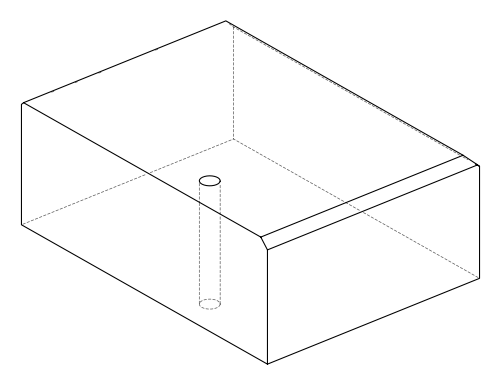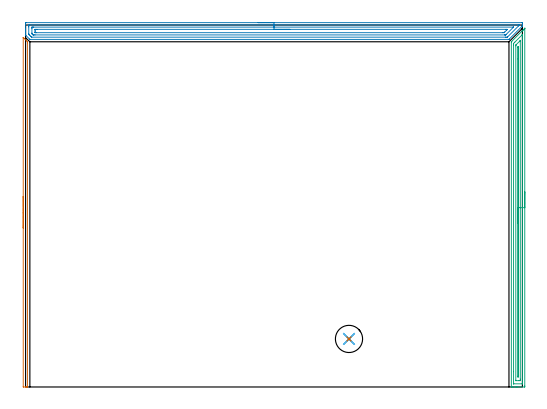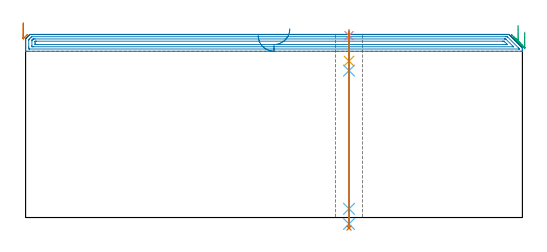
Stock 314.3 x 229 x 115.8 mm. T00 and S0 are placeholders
(PLAN: 7 operations, 4 tool changes, 20.6 min)
(1 AREA_MILL | FG_CHAMFER_SURFACE | UGT0205_001 | 1.92 min | 814 mm3)
(2 AREA_MILL_1 | FG_CHAMFER_SURFACE_1 | UGT0205_001 | 10.18 min | 17647 mm3)
(3 AREA_MILL_2 | FG_CHAMFER_SURFACE_2 | UGT0205_001 | 7.27 min | 7994 mm3)
(4 SPOT_DRILL | STEP1HOLE | NXT0321_9005460120000 | 0.03 min | 2 mm3)
(5 DRILL_BLIND_HOLE_INTO_CENTER | STEP1HOLE | NXT0301_083 | 0.08 min | 1515 mm3)
(6 GUN_DRILL_THROUGH_HOLE | STEP1HOLE | UGT0307_008 | 0.58 min | 9513 mm3)
(7 DRILL_TO_ENLARGE_THROUGH_HOLE | STEP1HOLE | UGT0301_243 | 0.5 min | 15842 mm3)
(TOOL UGT0205_001 | Chamfer Mill 20 x 3 x 45 deg. | D20 FL50 Z2)
(TOOL NXT0321_9005460120000 | NC Spot Drill, 142deg, 12mm, Carbide, Uncoated | D12 PA142 FL30 Z2)
(TOOL NXT0301_083 | Carbide Drill 11.2mm [860.1-1120-056A1-MM 2214] | D11.2 PA140 FL72 Z2)
(TOOL UGT0307_008 | Gun Drill 11 mm | D11 PA130 FL24 Z1)
(TOOL UGT0301_243 | Twist Drill 17.2 mm | D17.2 PA118 FL130 Z2)
(OP 1 AREA_MILL)
G17 G21 G94 G90
T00 M6
G54
G17 G0 G90 X-1.5 Y100.55 S1061 M3
G43 Z125.8 H0
Z123.1
G94 G1 Y100.588 Z122.228 F250.
Y100.702 Z121.364
Y100.891 Z120.512
Y101.153 Z119.68
Y101.487 Z118.874
Y101.89 Z118.1
Y102.359 Z117.364
Y102.89 Z116.672
Y103.479 Z116.029
Y104.122 Z115.44
Y104.814 Z114.908
Y105.55 Z114.44
Y106.324 Z114.037
Y107.13 Z113.703
Y107.962 Z113.441
Y108.814 Z113.252
Y109.679 Z113.138
Y110.55 Z113.1
Y220.784
X-1.498 Y221.073 Z113.102
X-1.495 Y221.087 Z113.104
X-1.492 Y221.093 Z113.106
X-1.474 Y221.074 Z113.126
X-1.033 Y220.634 Z113.564
X0.733 Y218.869 Z115.33
X1.176 Y218.424 Z115.775
X1.196 Y218.396 Z115.787
X1.2 Y217.796 Z115.8
Y0.176
X1.197 Y0.009 Z115.788
X1.19 Y0.007 Z115.781
X0.831 Y0. Z115.431
X0.546 Z115.146
X-0.15 Z114.445
X-1.38 Z113.217
X-1.491 Y0.003 Z113.105
X-1.5 Y0.413 Z113.1
Y110.55
Y111.422 Z113.138
Y112.287 Z113.252
Y113.138 Z113.441
Y113.97 Z113.703
Y114.776 Z114.037
Y115.55 Z114.44
Y116.286 Z114.908
Y116.978 Z115.44
Y117.621 Z116.029
Y118.211 Z116.672
Y118.742 Z117.364
Y119.21 Z118.1
Y119.613 Z118.874
Y119.947 Z119.68
Y120.209 Z120.512
Y120.398 Z121.363
Y120.512 Z122.228
Y120.55 Z123.1
G0 Z125.8
M5
M2
(OP 2 AREA_MILL_1)
G17 G21 G94 G90
T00 M6
G54
G17 G0 G90 X147.15 Y230.5 S1061 M3
G43 Z125.8 H0
Z115.2
G94 G1 X147.188 Z114.329 F250.
X147.302 Z113.464
X147.491 Z112.612
X147.753 Z111.78
X148.087 Z110.974
X148.49 Z110.2
X148.959 Z109.464
X149.49 Z108.772
X150.079 Z108.129
X150.722 Z107.54
X151.414 Z107.009
X152.15 Z106.54
X152.924 Z106.137
X153.73 Z105.803
X154.562 Z105.541
X155.414 Z105.352
X156.278 Z105.238
X157.15 Z105.2
X313.897
X314.115 Y230.496 Z105.204
X314.297 Y230.491 Z105.205
X314.299 Y230.412 Z105.284
X314.3 Y230.048 Z105.647
Y229.317 Z106.382
Y229.016 Z106.684
Y228.708 Z106.988
X314.296 Y228.414 Z107.283
X314.29 Y228.392 Z107.305
X314.185 Y228.285 Z107.413
X314.115 Y228.214 Z107.484
X305.966 Y220.066 Z115.633
X305.794 Y219.903 Z115.789
X305.618 Y219.9 Z115.8
X2.866
X2.704 Y219.904 Z115.789
X2.698 Z115.788
X2.519 Y220.081 Z115.619
X0.185 Y222.415 Z113.284
X0.049 Y222.556 Z113.143
X0.01 Y222.597 Z113.102
X0. Y222.921 Z112.779
Y223.147 Z112.553
Y223.878 Z111.817
Y225.125 Z110.572
Y226.522 Z109.173
Y229.79 Z105.907
X0.003 Y230.048 Z105.649
X0.01 Y230.492 Z105.206
X0.179 Y230.495 Z105.203
X0.633 Y230.5 Z105.2
X157.15
Y229.086 Z106.614
X311.961
X312.246 Y229.084 Z106.616
X312.281 Y229.082 Z106.618
X312.29 Y229.079 Z106.621
X312.294 Y229.073 Z106.627
X312.298 Y229.041 Z106.659
Y229.008 Z106.692
X312.292 Y228.88 Z106.82
X312.289 Y228.85 Z106.85
X312.275 Y228.831 Z106.869
X312.249 Y228.802 Z106.898
X312.093 Y228.644 Z107.056
X311.879 Y228.428 Z107.272
X305.006 Y221.557 Z114.143
X304.892 Y221.445 Z114.255
X304.814 Y221.371 Z114.329
X304.768 Y221.33 Z114.37
X304.724 Y221.321 Z114.379
X304.637 Y221.319 Z114.381
X303.829 Y221.314 Z114.386
X303.747
X3.925 Y221.315 Z114.385
X3.823 Y221.316 Z114.384
X3.774 Y221.319 Z114.381
X3.752 Y221.321 Z114.379
X3.716 Y221.346 Z114.354
X3.316 Y221.736 Z113.964
X2.935 Y222.115 Z113.585
X2.421 Y222.63 Z113.07
X2.062 Y222.996 Z112.704
X2.011 Y223.05 Z112.65
X2.008 Y223.1 Z112.6
X2.004 Y223.204 Z112.496
X2.001 Y223.411 Z112.289
X2. Y227.819 Z107.881
X2.003 Y228.285 Z107.415
X2.008 Y228.693 Z107.007
X2.025 Y229.079 Z106.621
X2.421 Y229.084 Z106.616
X2.504 Y229.085 Z106.615
X157.15 Y229.086 Z106.614
Y227.671 Z108.029
X308.301
X308.573 Y227.668 Z108.032
X308.648 Y227.666 Z108.034
X308.654 Y227.665 Z108.035
X308.614 Y227.62 Z108.08
X308.553 Y227.554 Z108.146
X308.353 Y227.352 Z108.348
X303.913 Y222.913 Z112.787
X303.829 Y222.831 Z112.869
X303.742 Y222.753 Z112.947
X303.709 Y222.735 Z112.965
X303.673 Y222.734 Z112.966
X303.518 Y222.731 Z112.969
X303.206 Y222.729 Z112.971
X302.935
X5.999
X5.375
X5.105 Y222.732 Z112.968
X4.834 Y222.736 Z112.964
X4.769 Y222.742 Z112.958
X4.731 Y222.776 Z112.924
X4.654 Y222.849 Z112.851
X4.504 Y222.996 Z112.704
X4.21 Y223.289 Z112.411
X4.064 Y223.439 Z112.261
X4.029 Y223.477 Z112.223
X4.015 Y223.495 Z112.205
X4.01 Y223.533 Z112.167
X4.005 Y223.671 Z112.029
X4.001 Y223.878 Z111.822
X4. Y226.729 Z108.971
X4.004 Y227.404 Z108.296
X4.007 Y227.604 Z108.096
X4.016 Y227.665 Z108.035
X4.075 Y227.667 Z108.033
X4.21 Y227.669 Z108.031
X4.833 Y227.671 Z108.029
X5.105
X157.15
Y226.257 Z109.443
X303.829
X304.099 Y226.256 Z109.444
X304.455 Y226.253 Z109.447
X304.724 Y226.25 Z109.45
X304.739 Y226.199 Z109.501
X304.724 Y226.177 Z109.523
X304.455 Y225.905 Z109.795
X304.192 Y225.641 Z110.059
X303.124 Y224.573 Z111.127
X302.935 Y224.384 Z111.316
X302.762 Y224.215 Z111.485
X302.711 Y224.168 Z111.532
X302.692 Y224.152 Z111.548
X302.659 Y224.149 Z111.551
X302.04 Y224.144 Z111.556
X301.771 Y224.143 Z111.557
X6.893
X6.624 Y224.144 Z111.556
X6.144 Y224.148 Z111.552
X6.041 Y224.15 Z111.55
X6.01 Y224.159 Z111.541
X6.007 Y224.209 Z111.491
X6.004 Y224.319 Z111.381
X6. Y224.758 Z110.942
Y225.64 Z110.06
X6.004 Y226.081 Z109.619
X6.007 Y226.191 Z109.509
X6.01 Y226.24 Z109.46
X6.061 Y226.25 Z109.45
X6.272 Y226.253 Z109.447
X6.893 Y226.257 Z109.443
X7.162
X157.15
X158.022 Z109.481
X158.887 Z109.595
X159.738 Z109.783
X160.57 Z110.046
X161.376 Z110.38
X162.15 Z110.782
X162.886 Z111.251
X163.578 Z111.782
X164.221 Z112.372
X164.81 Z113.015
X165.342 Z113.707
X165.81 Z114.443
X166.213 Z115.217
X166.547 Z116.023
X166.809 Z116.855
X166.998 Z117.706
X167.112 Z118.571
X167.15 Z119.443
G0 Z125.8
M5
M2
(OP 3 AREA_MILL_2)
G17 G21 G94 G90
T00 M6
G54
G17 G0 G90 X315.8 Y123.45 S1061 M3
G43 Z125.8 H0
Z117.3
G94 G1 Y123.412 Z116.428 F250.
Y123.298 Z115.564
Y123.109 Z114.712
Y122.847 Z113.88
Y122.513 Z113.074
Y122.11 Z112.3
Y121.641 Z111.564
Y121.11 Z110.872
Y120.521 Z110.229
Y119.878 Z109.64
Y119.186 Z109.108
Y118.45 Z108.64
Y117.676 Z108.237
Y116.87 Z107.903
Y116.038 Z107.641
Y115.186 Z107.452
Y114.322 Z107.338
Y113.45 Z107.3
Y0.6
X315.798 Y0.271 Z107.301
X315.793 Y0.01 Z107.304
X315.476 Y0. Z107.621
X311.114 Z111.981
X310.543 Z112.554
X310.241 Z112.855
X308.497 Z114.598
X307.893 Z115.206
X307.524 Z115.575
X307.412 Z115.68
X307.372 Y0.002 Z115.72
X307.302 Y0.01 Z115.788
X307.3 Y0.154 Z115.8
Y218.271
X307.304 Y218.395 Z115.789
X307.363 Y218.465 Z115.733
X307.617 Y218.717 Z115.483
X314.034 Y225.135 Z109.064
X314.167 Y225.269 Z108.929
X314.306 Y225.407 Z108.791
X314.461 Y225.562 Z108.637
X314.603 Y225.705 Z108.492
X314.753 Y225.853 Z108.345
X314.887 Y225.988 Z108.21
X315.039 Y226.142 Z108.056
X315.542 Y226.642 Z107.557
X315.731 Y226.832 Z107.367
X315.794 Y226.894 Z107.304
X315.798 Y226.895 Z107.3
X315.799 Y226.894 Z107.299
X315.8 Y113.45 Z107.3
X314.386 Z108.714
X314.385 Y2.607 Z108.715
X314.384 Y2.385 Z108.716
X314.38 Y2.051 Z108.72
X314.379 Y2.017 Z108.721
X314.332 Y2.01 Z108.768
X314.232 Y2.004 Z108.868
X314.107 Y2. Z108.993
X308.872 Y2.001 Z114.228
X308.753 Y2.006 Z114.347
X308.73 Y2.01 Z114.37
X308.721 Y2.019 Z114.379
X308.719 Y2.044 Z114.381
X308.715 Y2.161 Z114.385
X308.714 Y9.696 Z114.386
X308.715 Y216.264 Z114.385
X308.716 Y216.486 Z114.384
X308.721 Y217.149 Z114.379
X308.735 Y217.379 Z114.365
X309.493 Y218.144 Z113.607
X314.081 Y222.731 Z109.019
X314.179 Y222.827 Z108.921
X314.351 Y222.989 Z108.749
X314.379 Y223.013 Z108.721
X314.382 Y222.957 Z108.718
X314.385 Y222.731 Z108.715
X314.386 Y218.667 Z108.714
Y113.45
X312.972 Z110.128
X312.971 Y4.945 Z110.129
X312.969 Y4.169 Z110.131
X312.967 Y4.058 Z110.133
X312.965 Y4.022 Z110.135
X312.94 Y4.01 Z110.16
X312.859 Y4.008 Z110.241
X312.151 Y4. Z110.949
X310.241 Y4.001 Z112.859
X310.186 Y4.002 Z112.914
X310.143 Y4.007 Z112.957
X310.135 Y4.01 Z112.965
X310.133 Y4.022 Z112.967
X310.13 Y4.053 Z112.97
X310.129 Y4.169 Z112.971
X310.128 Y4.284 Z112.972
X310.129 Y215.825 Z112.971
X310.13 Y216.057 Z112.97
X310.133 Y216.21 Z112.967
X310.136 Y216.325 Z112.964
X310.263 Y216.464 Z112.837
X312.963 Y219.163 Z110.137
X312.966 Z110.134
X312.97 Y219.082 Z110.13
X312.971 Y219.048 Z110.129
X312.972 Y113.45 Z110.128
X311.557 Z111.543
Y6.83
X311.552 Y6.397 Z111.548
X311.549 Y6.308 Z111.551
X311.544 Y6.392 Z111.556
X311.543 Y6.406 Z111.557
Y214.717
X311.549 Y215.149 Z111.551
X311.551 Y215.189 Z111.549
X311.555 Y215.155 Z111.545
X311.556 Y215.142 Z111.544
X311.557 Y207.538 Z111.543
Y113.45
Y112.578 Z111.581
Y111.713 Z111.695
Y110.862 Z111.883
Y110.03 Z112.146
Y109.224 Z112.48
Y108.45 Z112.882
Y107.714 Z113.351
Y107.022 Z113.882
Y106.379 Z114.472
Y105.79 Z115.115
Y105.258 Z115.807
Y104.79 Z116.543
Y104.387 Z117.317
Y104.053 Z118.122
Y103.791 Z118.954
Y103.602 Z119.806
Y103.488 Z120.671
Y103.45 Z121.543
G0 Z125.8
M5
M2
(OP 4 SPOT_DRILL)
G17 G21 G94 G90
T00 M6
G54
G17 G0 G90 X204.6 Y30.4 S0 M3
G43 Z125.8 H0
G94 G81 G98 Z115.06 F250. R118.8
G80
M5
M2
(OP 5 DRILL_BLIND_HOLE_INTO_CENTER)
G17 G21 G94 G90
T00 M6
G54
G17 G0 G90 X204.6 Y30.4 S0 M3
G43 Z125.8 H1
G94 G81 G98 Z99. F250. R117.8
G80
M5
M2
(OP 6 GUN_DRILL_THROUGH_HOLE)
G17 G21 G94 G90
T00 M6
G54
G17 G0 G90 X204.6 Y30.4 M8
G43 Z125.8 H0
Z111.967
S716 M3
G94 G1 Z92.937 F125. M26
G4 X.084
Z5.5 F250.
G4 X.084
Z-4.065 F125.
G4 X.084
M5
M9
G0 Z111.967
Z125.8
M2
(OP 7 DRILL_TO_ENLARGE_THROUGH_HOLE)
G17 G21 G94 G90
T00 M6
G54
G17 G0 G90 X204.6 Y30.4 S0 M3
G43 Z125.8 H0
G94 G73 G98 Z-6.667 F250. Q15.308 R117.8
G80
M5
M2
